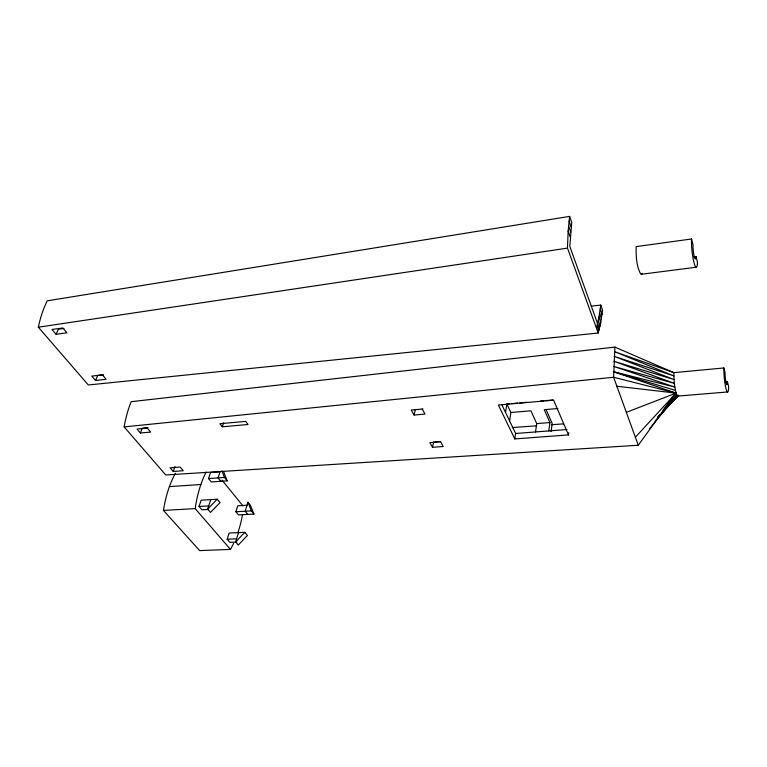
<?xml version="1.0" encoding="UTF-8"?>
<svg xmlns="http://www.w3.org/2000/svg" width="767" height="767" viewBox="0 0 767 767"><rect width="100%" height="100%" fill="white"/><g stroke="black" fill="none" stroke-linecap="round" stroke-linejoin="round"><path stroke-width="1.15" d="M614.894 347.115L613.619 377.249L638.269 445.234L165.739 474.974L124.139 426.903A95.444 54.169 86.1 0 1 131.176 401.678L614.894 347.115L673.848 372.647L723.875 367.959L725.083 372.676A7.363 0.997 84.8 0 0 726.148 383.03A7.363 0.997 84.8 0 0 727.471 381.985L728.65 386.587A14.736 2.004 84.8 0 1 726.004 388.696A14.736 2.004 84.8 0 1 723.875 367.959M569.632 216.39L571.731 222.382L569.814 246.418L597.551 323.559L598.222 333.031L567.475 248.115L568.136 231.116L569.632 216.39L47.209 300.837A104.35 64.495 82.1 0 0 38.35 327.202L88.32 384.976L598.222 333.031L600.743 322.619L602.555 310.232L600.743 305.074L591.232 306.129M568.491 434.899L553.601 400.163L498.368 405.005L514.791 438.935L568.491 434.899L568.759 432.684M600.743 305.074L598.912 317.471L596.429 328.084M551.099 431.562L552.182 423.432L546.094 409.597M548.798 430.929L549.929 422.55L544.234 409.674L557.897 408.514M535.529 431.946L536.727 423.605L530.898 410.805L510.899 412.493L506.882 404.046L509.25 403.835M514.791 438.935L515.645 433.48L501.886 404.871M509.556 420.824L510.899 412.493M505.511 412.397L506.882 404.046M432.511 447.295L429.827 442.588L440.546 441.773L443.192 446.509L432.511 447.295L433.604 441.993M422.205 409.041L425.033 414.084L414.084 415.043L415.273 409.664M236.898 542.048L229.851 542.346L227.185 539.23L229.141 533.046L244.817 532.327L247.434 535.462L238.278 545.059L235.622 541.943L238.527 532.614M247.041 505.232L237.78 505.76L235.891 511.752L238.489 514.906L253.963 514.082L250.531 505.434L247.971 502.251L245.172 511.244L247.751 514.408M208.327 509.451L201.913 509.806L199.046 506.469L201.175 500.18L217.253 499.212L220.062 502.596L210.484 512.433L207.627 509.087L210.8 499.605M223.839 472.184L227.185 480.871L211.318 481.935L208.538 478.55L210.599 472.472L220.091 471.801L218.049 477.899L220.819 481.293M222.286 426.797L219.918 423.71L245.728 421.38L248.038 424.506L222.286 426.797L223.676 422.751M173.246 471.456L170.121 467.793L180.159 467.045L183.265 470.737L173.246 471.456L175.01 466.614M140.399 433L137.005 429.041L147.312 428.101L150.677 432.089L140.399 433L142.326 428.082M95.53 380.49L106.143 379.291L102.423 374.871L91.772 376.098L95.53 380.49L97.706 375.485L103.593 374.804M56.039 334.268L66.94 332.801L62.884 327.988L51.955 329.484L56.039 334.268L58.455 329.206L63.891 328.458M662.458 412.09L678.737 395.273M638.269 445.234L676.024 393.107L674.222 383.318L673.848 372.647L614.501 351.631L673.781 375.868L614.175 356.358L673.905 379.512L613.926 361.305L674.222 383.318L613.744 366.444L674.701 387.028L613.648 371.765L676.024 393.107L677.501 396.117L727.787 391.947M657.492 417.516L659.63 414.698M663.187 410L676.024 393.107L613.619 377.249L124.139 426.903M649.333 429.06L676.772 395.072L661.269 413.125M658.172 416.74L659.716 414.928M655.373 420.786L677.501 396.117L668.364 405.542M635.364 437.219L676.024 393.107L616.889 386.252M235.622 541.943L244.817 532.327M664.212 409.837L666.705 407.258M207.627 509.087L217.253 499.212M672.669 400.93L677.865 396.088L674.135 399.118M668.565 405.043L678.172 396.184M691.518 238.978A16.577 2.483 83.9 0 0 693.943 262.381A16.577 2.483 83.9 0 0 697.491 262.314L696.014 256.562A8.284 1.246 83.9 0 1 694.25 256.571A8.284 1.246 83.9 0 1 693.032 244.894L691.518 238.978L636.159 246.61C635.968 255.727 636.284 265.526 640.522 273.781L641.394 274.26L642.132 273.637M626.351 412.368L676.024 393.107M38.35 327.202L567.475 248.115M693.799 256.859L696.014 256.562M641.394 274.26L696.244 267.223M143.467 427.986L148.021 427.564M422.924 408.993L411.208 410.019L414.084 415.043M725.246 382.187L727.471 381.985M511.618 403.624L517.533 403.106M519.911 402.896L527.015 402.272M540.447 401.093L543.889 400.786M546.181 400.585L553.055 399.981M536.727 423.605L549.929 422.55M515.645 433.48L566.899 429.53M434.793 441.897L440.709 441.447M512.241 427.564L536.104 425.848M551.617 424.726L563.553 423.863M208.538 478.55L224.443 477.457L227.185 480.871M169.411 486.604L200.887 484.514M199.046 506.469L208.691 505.913M175.403 473.277A87.553 47.477 88.7 0 0 163.438 510.419L195.182 508.617L230.445 549.393A93.66 52.012 86.8 0 0 233.599 543.352M235.891 511.752L251.403 510.899L253.963 514.082M227.185 539.23L236.591 538.817M230.445 549.393L199.65 550.61L163.438 510.419M613.648 371.765L675.315 390.365M221.999 480.094L242.995 505.98M247.971 502.251L251.403 510.899M221.941 470.938L224.443 477.457M568.136 231.116L570.264 237.099M568.548 225.939L570.667 231.931M569.047 221.021L571.156 227.022M599.669 313.118L601.433 318.698M600.273 308.957L602.037 314.566M599.027 316.79L600.743 322.619M598.318 320.28L599.986 326.32M597.551 323.559L599.142 329.8M237.962 532.509A93.66 52.012 86.8 0 0 238.825 529.844A93.66 52.012 86.8 0 0 242.506 514.83M195.182 508.617A88.617 45.982 88.5 0 1 206.112 472.06"/></g></svg>
